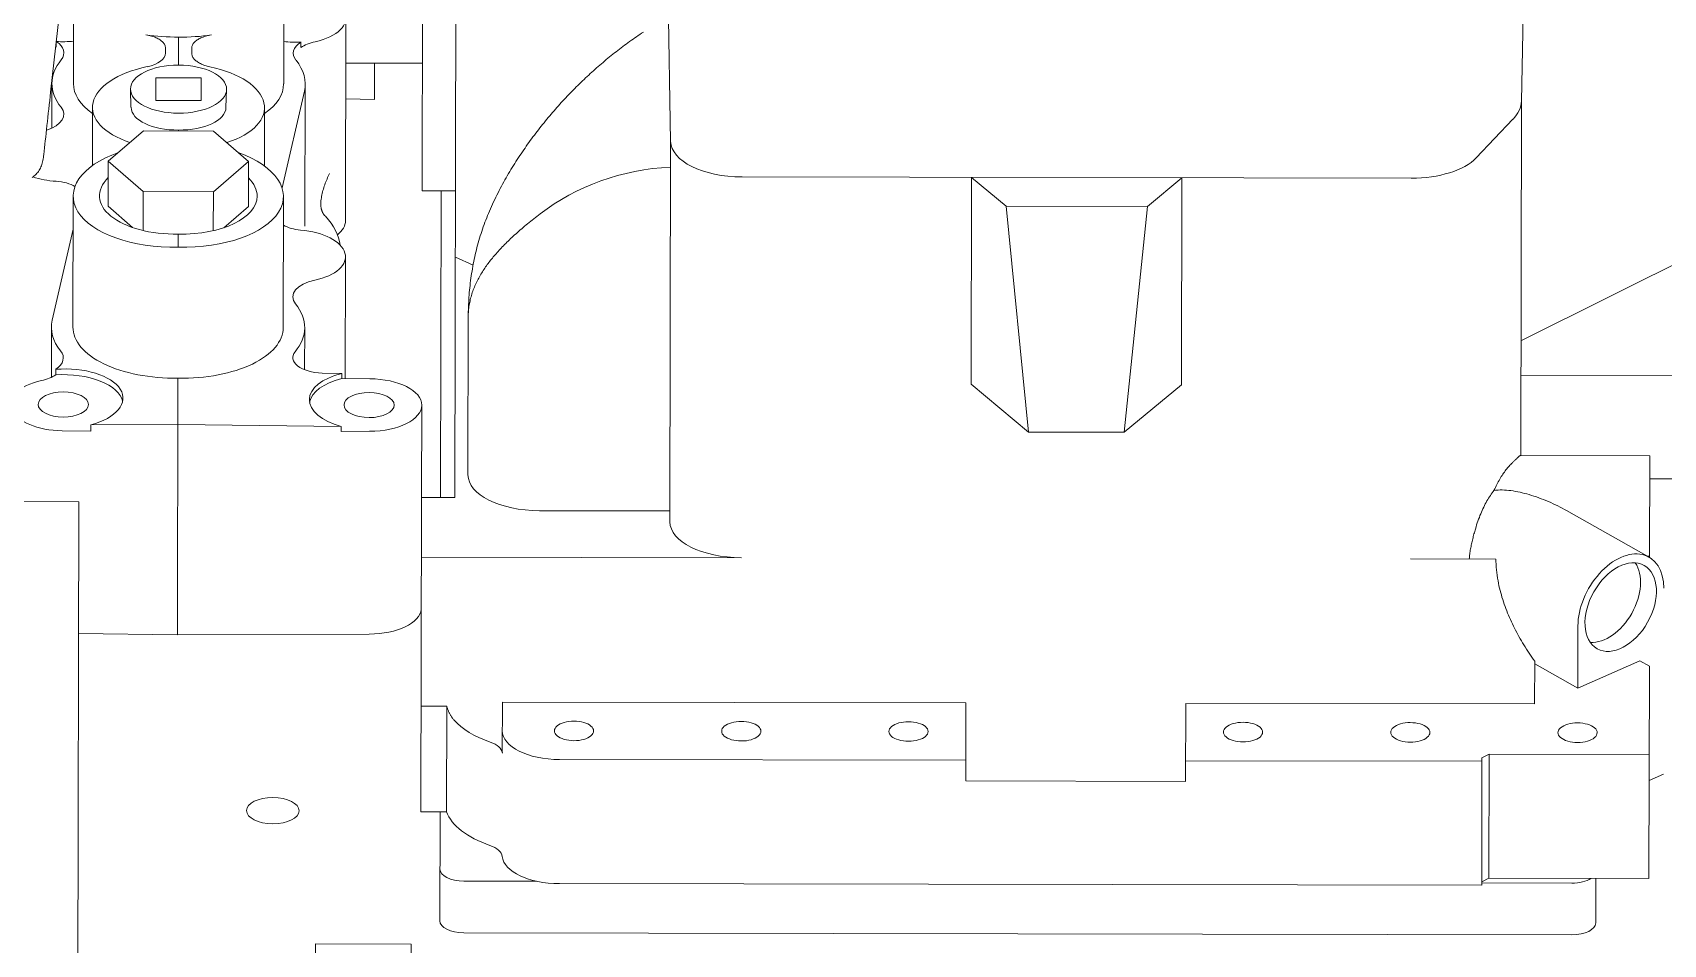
# Model space of a CAD drawing. Extents: x 766778 to 845620, y 133762 to 209800.
# Drawn here: x 784412.9 to 784754.1, y 190782 to 190972.9 of the extents above; entities that cross this region are included whole.
import ezdxf

# ---------------------------------------------------------------- set-up
doc = ezdxf.new("R2010")
doc.units = 0
doc.header["$MEASUREMENT"] = 0
doc.layers.get('0').update_dxf_attribs({"color": 1, "linetype": 'CONTINUOUS'})
doc.layers.add('LA-4748_SHOWN', color=2, linetype='CONTINUOUS', lineweight=53)

# ---------------------------------------------------------------- blocks, each defined once
blk = doc.blocks.new('ENGINE')
at = {"layer": 'LA-4748_SHOWN', "color": 252, "lineweight": 5}
for p, q in [((943367.47, 205658.89), (943399.24, 205938.27)), ((943445.12, 205637.98), (943445.79, 205765.18)), ((943451.78, 205573.75), (943452.76, 205760.92)), ((943372.38, 205688.09), (943372.24, 205660.69)), ((943416.38, 205687.86), (943416.24, 205660.46)), ((943675.21, 205655.91), (943676, 205686.82)), ((943497.17, 205648.11), (943496.71, 205679.03)), ((943429.08, 205631.74), (943429.31, 205674.18)), ((943387.41, 205670.8), (943387.75, 205670.74)), ((943387.75, 205670.74), (943388.06, 205670.68)), ((943388.06, 205670.68), (943388.36, 205670.61)), ((943388.36, 205670.61), (943388.64, 205670.53)), ((943388.64, 205670.53), (943388.91, 205670.45)), ((943388.91, 205670.45), (943389.16, 205670.36)), ((943389.16, 205670.36), (943389.39, 205670.27)), ((943389.39, 205670.27), (943389.62, 205670.17)), ((943389.62, 205670.17), (943389.83, 205670.07)), ((943389.83, 205670.07), (943390.03, 205669.96)), ((943390.03, 205669.96), (943390.22, 205669.85)), ((943390.22, 205669.85), (943390.39, 205669.74)), ((943390.39, 205669.74), (943390.56, 205669.62)), ((943390.56, 205669.62), (943390.71, 205669.49)), ((943394.26, 205664.44), (943394.29, 205670.31)), ((943398.01, 205669.58), (943398.17, 205669.7)), ((943398.17, 205669.7), (943398.35, 205669.81)), ((943398.35, 205669.81), (943398.54, 205669.92)), ((943398.54, 205669.92), (943398.74, 205670.02)), ((943398.74, 205670.02), (943398.96, 205670.12)), ((943398.96, 205670.12), (943399.18, 205670.21)), ((943399.18, 205670.21), (943399.42, 205670.3)), ((943399.42, 205670.3), (943399.67, 205670.39)), ((943399.67, 205670.39), (943399.94, 205670.47)), ((943399.94, 205670.47), (943400.22, 205670.54)), ((943400.22, 205670.54), (943400.51, 205670.61)), ((943400.51, 205670.61), (943400.83, 205670.67)), ((943400.83, 205670.67), (943401.16, 205670.73)), ((943489.73, 205669.8), (943489.37, 205669.55)), ((943490.09, 205670.05), (943489.73, 205669.8)), ((943490.46, 205670.3), (943490.09, 205670.05)), ((943490.82, 205670.54), (943490.46, 205670.3)), ((943491.18, 205670.79), (943490.82, 205670.54)), ((943491.55, 205671.03), (943491.18, 205670.79)), ((943368.68, 205668.3), (943368.69, 205669.46)), ((943390.71, 205669.49), (943390.86, 205669.37)), ((943390.86, 205669.37), (943390.99, 205669.23)), ((943390.99, 205669.23), (943391.1, 205669.1)), ((943391.1, 205669.1), (943391.21, 205668.96)), ((943391.21, 205668.96), (943391.3, 205668.81)), ((943391.3, 205668.81), (943391.38, 205668.66)), ((943391.38, 205668.66), (943391.44, 205668.5)), ((943391.44, 205668.5), (943391.49, 205668.34)), ((943391.49, 205668.34), (943391.52, 205668.17)), ((943391.52, 205668.17), (943391.52, 205667.99)), ((943391.52, 205667.99), (943391.52, 205666.96)), ((943397.02, 205667.96), (943397.04, 205668.14)), ((943397.02, 205667.96), (943397.02, 205666.93)), ((943397.03, 205666.78), (943397.02, 205666.93)), ((943397.05, 205666.63), (943397.03, 205666.78)), ((943397.04, 205668.14), (943397.07, 205668.31)), ((943397.08, 205666.48), (943397.05, 205666.63)), ((943397.07, 205668.31), (943397.11, 205668.47)), ((943397.14, 205666.34), (943397.08, 205666.48)), ((943397.11, 205668.47), (943397.18, 205668.63)), ((943397.2, 205666.19), (943397.14, 205666.34)), ((943397.18, 205668.63), (943397.26, 205668.78)), ((943397.26, 205668.78), (943397.35, 205668.92)), ((943397.35, 205668.92), (943397.46, 205669.06)), ((943397.46, 205669.06), (943397.58, 205669.2)), ((943397.58, 205669.2), (943397.71, 205669.33)), ((943397.71, 205669.33), (943397.85, 205669.46)), ((943397.85, 205669.46), (943398.01, 205669.58)), ((943419.87, 205668.03), (943419.87, 205669.19)), ((943485.14, 205666.39), (943484.8, 205666.11)), ((943485.49, 205666.66), (943485.14, 205666.39)), ((943485.84, 205666.93), (943485.49, 205666.66)), ((943486.19, 205667.2), (943485.84, 205666.93)), ((943486.54, 205667.47), (943486.19, 205667.2)), ((943486.89, 205667.74), (943486.54, 205667.47)), ((943487.24, 205668), (943486.89, 205667.74)), ((943487.59, 205668.27), (943487.24, 205668)), ((943487.95, 205668.53), (943487.59, 205668.27)), ((943488.3, 205668.78), (943487.95, 205668.53)), ((943488.66, 205669.04), (943488.3, 205668.78)), ((943489.02, 205669.3), (943488.66, 205669.04)), ((943489.37, 205669.55), (943489.02, 205669.3)), ((943397.28, 205666.04), (943397.2, 205666.19)), ((943397.38, 205665.9), (943397.28, 205666.04)), ((943397.49, 205665.76), (943397.38, 205665.9)), ((943397.61, 205665.62), (943397.49, 205665.76)), ((943397.75, 205665.48), (943397.61, 205665.62)), ((943397.89, 205665.35), (943397.75, 205665.48)), ((943398.05, 205665.22), (943397.89, 205665.35)), ((943398.23, 205665.1), (943398.05, 205665.22)), ((943398.41, 205664.98), (943398.23, 205665.1)), ((943398.61, 205664.86), (943398.41, 205664.98)), ((943398.82, 205664.75), (943398.61, 205664.86)), ((943399.04, 205664.64), (943398.82, 205664.75)), ((943399.27, 205664.54), (943399.04, 205664.64)), ((943399.51, 205664.44), (943399.27, 205664.54)), ((943399.76, 205664.36), (943399.51, 205664.44)), ((943400.01, 205664.27), (943399.76, 205664.36)), ((943400.27, 205664.2), (943400.01, 205664.27)), ((943400.54, 205664.13), (943400.27, 205664.2)), ((943400.82, 205664.06), (943400.54, 205664.13)), ((943429.26, 205664.75), (943445.26, 205664.67)), ((943435.23, 205657.08), (943435.27, 205664.72)), ((943481.07, 205662.96), (943480.74, 205662.66)), ((943481.4, 205663.26), (943481.07, 205662.96)), ((943481.74, 205663.55), (943481.4, 205663.26)), ((943482.07, 205663.84), (943481.74, 205663.55)), ((943482.41, 205664.13), (943482.07, 205663.84)), ((943482.75, 205664.42), (943482.41, 205664.13)), ((943483.09, 205664.71), (943482.75, 205664.42)), ((943483.43, 205664.99), (943483.09, 205664.71)), ((943483.77, 205665.27), (943483.43, 205664.99)), ((943484.11, 205665.56), (943483.77, 205665.27)), ((943484.45, 205665.83), (943484.11, 205665.56)), ((943484.8, 205666.11), (943484.45, 205665.83)), ((943367.69, 205651.34), (943367.74, 205660.65)), ((943384.27, 205655.64), (943384.18, 205659.38)), ((943389.48, 205661.81), (943389.46, 205657.05)), ((943399, 205661.76), (943389.48, 205661.81)), ((943398.98, 205657), (943399, 205661.76)), ((943420.58, 205630.67), (943420.74, 205660.37)), ((943477.47, 205659.58), (943477.15, 205659.26)), ((943477.79, 205659.9), (943477.47, 205659.58)), ((943478.12, 205660.21), (943477.79, 205659.9)), ((943478.44, 205660.53), (943478.12, 205660.21)), ((943478.76, 205660.84), (943478.44, 205660.53)), ((943479.09, 205661.15), (943478.76, 205660.84)), ((943479.42, 205661.45), (943479.09, 205661.15)), ((943479.75, 205661.76), (943479.42, 205661.45)), ((943480.07, 205662.06), (943479.75, 205661.76)), ((943480.41, 205662.36), (943480.07, 205662.06)), ((943480.74, 205662.66), (943480.41, 205662.36)), ((943389.46, 205657.05), (943398.98, 205657)), ((943404.15, 205655.53), (943404.28, 205659.28)), ((943415.82, 205638.67), (943420.56, 205658.87)), ((943429.22, 205657.27), (943435.23, 205657.08)), ((943474.01, 205655.97), (943473.7, 205655.63)), ((943474.32, 205656.31), (943474.01, 205655.97)), ((943474.63, 205656.65), (943474.32, 205656.31)), ((943474.94, 205656.98), (943474.63, 205656.65)), ((943475.25, 205657.31), (943474.94, 205656.98)), ((943475.57, 205657.64), (943475.25, 205657.31)), ((943475.88, 205657.97), (943475.57, 205657.64)), ((943476.2, 205658.3), (943475.88, 205657.97)), ((943476.51, 205658.62), (943476.2, 205658.3)), ((943476.83, 205658.94), (943476.51, 205658.62)), ((943477.15, 205659.26), (943476.83, 205658.94)), ((943376.21, 205655.64), (943376.15, 205643.45)), ((943412.21, 205655.45), (943412.15, 205643.26)), ((943471.28, 205652.84), (943470.98, 205652.48)), ((943471.58, 205653.2), (943471.28, 205652.84)), ((943471.88, 205653.55), (943471.58, 205653.2)), ((943472.18, 205653.9), (943471.88, 205653.55)), ((943472.48, 205654.25), (943472.18, 205653.9)), ((943472.79, 205654.6), (943472.48, 205654.25)), ((943473.09, 205654.95), (943472.79, 205654.6)), ((943473.39, 205655.29), (943473.09, 205654.95)), ((943473.7, 205655.63), (943473.39, 205655.29)), ((943674.83, 205581.75), (943675.22, 205655.95)), ((943379.49, 205644.38), (943386.85, 205650.69)), ((943386.85, 205650.69), (943401.52, 205650.61)), ((943394.18, 205650.65), (943394.18, 205650.84)), ((943401.52, 205650.61), (943408.81, 205644.23)), ((943468.37, 205649.15), (943468.09, 205648.77)), ((943468.66, 205649.53), (943468.37, 205649.15)), ((943468.94, 205649.91), (943468.66, 205649.53)), ((943469.23, 205650.28), (943468.94, 205649.91)), ((943469.52, 205650.66), (943469.23, 205650.28)), ((943469.81, 205651.02), (943469.52, 205650.66)), ((943470.1, 205651.39), (943469.81, 205651.02)), ((943470.39, 205651.76), (943470.1, 205651.39)), ((943470.69, 205652.12), (943470.39, 205651.76)), ((943470.98, 205652.48), (943470.69, 205652.12)), ((943673.45, 205652.14), (943665.7, 205644.08)), ((943365.95, 205645.5), (943365.99, 205645.81)), ((943466.14, 205646.04), (943465.87, 205645.64)), ((943466.41, 205646.44), (943466.14, 205646.04)), ((943466.69, 205646.83), (943466.41, 205646.44)), ((943466.96, 205647.23), (943466.69, 205646.83)), ((943467.24, 205647.62), (943466.96, 205647.23)), ((943467.52, 205648), (943467.24, 205647.62)), ((943467.8, 205648.39), (943467.52, 205648)), ((943468.09, 205648.77), (943467.8, 205648.39)), ((943497.17, 205648.15), (943496.75, 205568.51)), ((943364.86, 205642.3), (943365, 205642.52)), ((943365, 205642.52), (943365.14, 205642.75)), ((943365.14, 205642.75), (943365.26, 205642.99)), ((943365.26, 205642.99), (943365.37, 205643.24)), ((943365.37, 205643.24), (943365.47, 205643.49)), ((943365.47, 205643.49), (943365.56, 205643.76)), ((943365.56, 205643.76), (943365.65, 205644.03)), ((943365.65, 205644.03), (943365.72, 205644.31)), ((943365.72, 205644.31), (943365.79, 205644.59)), ((943365.79, 205644.59), (943365.85, 205644.89)), ((943365.85, 205644.89), (943365.9, 205645.19)), ((943365.9, 205645.19), (943365.95, 205645.5)), ((943379.49, 205644.38), (943379.44, 205634.94)), ((943386.78, 205637.99), (943379.49, 205644.38)), ((943408.81, 205644.23), (943401.45, 205637.91)), ((943408.81, 205644.23), (943408.77, 205634.79)), ((943463.74, 205642.34), (943463.48, 205641.91)), ((943464, 205642.76), (943463.74, 205642.34)), ((943464.26, 205643.18), (943464, 205642.76)), ((943464.53, 205643.6), (943464.26, 205643.18)), ((943464.79, 205644.01), (943464.53, 205643.6)), ((943465.06, 205644.42), (943464.79, 205644.01)), ((943465.32, 205644.83), (943465.06, 205644.42)), ((943465.59, 205645.24), (943465.32, 205644.83)), ((943465.87, 205645.64), (943465.59, 205645.24)), ((943363.54, 205641.01), (943363.77, 205641.17)), ((943363.77, 205641.17), (943363.98, 205641.34)), ((943363.98, 205641.34), (943364.18, 205641.51)), ((943364.18, 205641.51), (943364.37, 205641.7)), ((943364.37, 205641.7), (943364.54, 205641.89)), ((943364.54, 205641.89), (943364.71, 205642.09)), ((943364.71, 205642.09), (943364.86, 205642.3)), ((943424.66, 205639), (943424.56, 205638.69)), ((943424.77, 205639.3), (943424.66, 205639)), ((943424.88, 205639.6), (943424.77, 205639.3)), ((943424.99, 205639.9), (943424.88, 205639.6)), ((943425.12, 205640.2), (943424.99, 205639.9)), ((943425.24, 205640.49), (943425.12, 205640.2)), ((943425.37, 205640.78), (943425.24, 205640.49)), ((943425.51, 205641.07), (943425.37, 205640.78)), ((943425.65, 205641.36), (943425.51, 205641.07)), ((943425.79, 205641.64), (943425.65, 205641.36)), ((943461.98, 205639.29), (943461.74, 205638.84)), ((943462.23, 205639.74), (943461.98, 205639.29)), ((943462.47, 205640.18), (943462.23, 205639.74)), ((943462.72, 205640.62), (943462.47, 205640.18)), ((943462.97, 205641.05), (943462.72, 205640.62)), ((943463.23, 205641.49), (943462.97, 205641.05)), ((943463.48, 205641.91), (943463.23, 205641.49)), ((943512.13, 205640.61), (943652.13, 205639.87)), ((943560.13, 205640.35), (943559.9, 205597.05)), ((943567.3, 205634.32), (943560.13, 205640.35)), ((943596.9, 205634.16), (943604.13, 205640.12)), ((943604.13, 205640.12), (943603.9, 205596.82)), ((943372.11, 205637.09), (943371.97, 205609.69)), ((943386.78, 205637.99), (943386.74, 205629.84)), ((943401.45, 205637.91), (943386.78, 205637.99)), ((943401.45, 205637.91), (943401.41, 205629.76)), ((943416.11, 205636.86), (943415.97, 205609.46)), ((943423.94, 205635.64), (943423.93, 205635.35)), ((943423.96, 205635.94), (943423.94, 205635.64)), ((943423.99, 205636.25), (943423.96, 205635.94)), ((943424.04, 205636.55), (943423.99, 205636.25)), ((943424.09, 205636.86), (943424.04, 205636.55)), ((943424.15, 205637.16), (943424.09, 205636.86)), ((943424.22, 205637.47), (943424.15, 205637.16)), ((943424.29, 205637.78), (943424.22, 205637.47)), ((943424.37, 205638.08), (943424.29, 205637.78)), ((943424.46, 205638.39), (943424.37, 205638.08)), ((943424.56, 205638.69), (943424.46, 205638.39)), ((943445.12, 205637.98), (943452.12, 205637.95)), ((943448.78, 205573.77), (943449.12, 205637.96)), ((943460.09, 205635.59), (943459.86, 205635.11)), ((943460.32, 205636.06), (943460.09, 205635.59)), ((943460.55, 205636.54), (943460.32, 205636.06)), ((943460.78, 205637.01), (943460.55, 205636.54)), ((943461.02, 205637.47), (943460.78, 205637.01)), ((943461.25, 205637.93), (943461.02, 205637.47)), ((943461.49, 205638.39), (943461.25, 205637.93)), ((943461.74, 205638.84), (943461.49, 205638.39)), ((943384.53, 205630.48), (943379.44, 205634.94)), ((943408.77, 205634.79), (943403.62, 205630.38)), ((943423.93, 205635.35), (943423.93, 205635.06)), ((943423.93, 205635.06), (943423.95, 205634.77)), ((943423.95, 205634.77), (943423.99, 205634.49)), ((943423.99, 205634.49), (943424, 205634.42)), ((943424, 205634.42), (943424.01, 205634.35)), ((943424.01, 205634.35), (943424.02, 205634.28)), ((943424.02, 205634.28), (943424.04, 205634.21)), ((943424.04, 205634.21), (943424.05, 205634.14)), ((943424.05, 205634.14), (943424.07, 205634.07)), ((943424.07, 205634.07), (943424.09, 205634.01)), ((943424.09, 205634.01), (943424.11, 205633.95)), ((943424.11, 205633.95), (943424.13, 205633.88)), ((943424.13, 205633.88), (943424.15, 205633.82)), ((943424.15, 205633.82), (943424.17, 205633.76)), ((943424.17, 205633.76), (943424.19, 205633.7)), ((943424.19, 205633.7), (943424.22, 205633.64)), ((943424.22, 205633.64), (943424.24, 205633.59)), ((943424.24, 205633.59), (943424.27, 205633.53)), ((943424.27, 205633.53), (943424.3, 205633.48)), ((943424.3, 205633.48), (943424.32, 205633.42)), ((943424.32, 205633.42), (943424.35, 205633.37)), ((943424.35, 205633.37), (943424.38, 205633.32)), ((943424.38, 205633.32), (943424.41, 205633.27)), ((943424.41, 205633.27), (943424.44, 205633.22)), ((943424.44, 205633.22), (943424.48, 205633.17)), ((943424.48, 205633.17), (943424.51, 205633.13)), ((943424.51, 205633.13), (943424.54, 205633.08)), ((943458.43, 205631.78), (943458.62, 205632.25)), ((943458.62, 205632.25), (943458.81, 205632.72)), ((943458.81, 205632.72), (943459, 205633.18)), ((943459, 205633.18), (943459.2, 205633.64)), ((943459.42, 205634.13), (943459.2, 205633.64)), ((943459.64, 205634.62), (943459.42, 205634.13)), ((943459.86, 205635.11), (943459.64, 205634.62)), ((943468.81, 205632.26), (943468.48, 205632.01)), ((943469.14, 205632.52), (943468.81, 205632.26)), ((943469.47, 205632.78), (943469.14, 205632.52)), ((943469.81, 205633.04), (943469.47, 205632.78)), ((943596.9, 205634.16), (943567.3, 205634.32)), ((943571.85, 205586.99), (943567.3, 205634.32)), ((943591.85, 205586.89), (943596.9, 205634.16)), ((943372.08, 205630.18), (943367.65, 205611.15)), ((943394.06, 205626.3), (943394.07, 205629.05)), ((943457.27, 205628.46), (943457.42, 205628.94)), ((943457.42, 205628.94), (943457.58, 205629.42)), ((943457.58, 205629.42), (943457.74, 205629.89)), ((943457.74, 205629.89), (943457.9, 205630.37)), ((943457.9, 205630.37), (943458.08, 205630.84)), ((943458.08, 205630.84), (943458.25, 205631.31)), ((943458.25, 205631.31), (943458.43, 205631.78)), ((943464.75, 205628.91), (943464.46, 205628.65)), ((943465.04, 205629.16), (943464.75, 205628.91)), ((943465.34, 205629.42), (943465.04, 205629.16)), ((943465.64, 205629.68), (943465.34, 205629.42)), ((943465.94, 205629.94), (943465.64, 205629.68)), ((943466.25, 205630.2), (943465.94, 205629.94)), ((943466.56, 205630.46), (943466.25, 205630.2)), ((943466.88, 205630.72), (943466.56, 205630.46)), ((943467.19, 205630.98), (943466.88, 205630.72)), ((943467.51, 205631.24), (943467.19, 205630.98)), ((943467.83, 205631.49), (943467.51, 205631.24)), ((943468.16, 205631.75), (943467.83, 205631.49)), ((943468.48, 205632.01), (943468.16, 205631.75)), ((943456.32, 205625.06), (943456.44, 205625.55)), ((943456.44, 205625.55), (943456.57, 205626.04)), ((943456.57, 205626.04), (943456.7, 205626.53)), ((943456.7, 205626.53), (943456.84, 205627.01)), ((943456.84, 205627.01), (943456.97, 205627.5)), ((943456.97, 205627.5), (943457.12, 205627.98)), ((943457.12, 205627.98), (943457.27, 205628.46)), ((943461.18, 205625.44), (943460.97, 205625.21)), ((943461.4, 205625.67), (943461.18, 205625.44)), ((943461.63, 205625.91), (943461.4, 205625.67)), ((943461.86, 205626.15), (943461.63, 205625.91)), ((943462.09, 205626.39), (943461.86, 205626.15)), ((943462.33, 205626.64), (943462.09, 205626.39)), ((943462.58, 205626.88), (943462.33, 205626.64)), ((943462.83, 205627.13), (943462.58, 205626.88)), ((943463.09, 205627.38), (943462.83, 205627.13)), ((943463.35, 205627.63), (943463.09, 205627.38)), ((943463.62, 205627.88), (943463.35, 205627.63)), ((943463.9, 205628.14), (943463.62, 205627.88)), ((943464.17, 205628.39), (943463.9, 205628.14)), ((943464.46, 205628.65), (943464.17, 205628.39)), ((943428.91, 205598.72), (943429.04, 205624.15)), ((943455.74, 205622.36), (943452.04, 205624.05)), ((943455.6, 205621.61), (943455.69, 205622.11)), ((943455.69, 205622.11), (943455.78, 205622.6)), ((943455.78, 205622.6), (943455.88, 205623.1)), ((943455.88, 205623.1), (943455.99, 205623.59)), ((943455.99, 205623.59), (943456.09, 205624.08)), ((943456.09, 205624.08), (943456.21, 205624.57)), ((943456.21, 205624.57), (943456.32, 205625.06)), ((943458.36, 205621.97), (943458.19, 205621.73)), ((943458.53, 205622.21), (943458.36, 205621.97)), ((943458.7, 205622.45), (943458.53, 205622.21)), ((943458.88, 205622.68), (943458.7, 205622.45)), ((943459.05, 205622.91), (943458.88, 205622.68)), ((943459.23, 205623.15), (943459.05, 205622.91)), ((943459.41, 205623.37), (943459.23, 205623.15)), ((943459.59, 205623.6), (943459.41, 205623.37)), ((943459.78, 205623.83), (943459.59, 205623.6)), ((943459.97, 205624.06), (943459.78, 205623.83)), ((943460.16, 205624.29), (943459.97, 205624.06)), ((943460.36, 205624.51), (943460.16, 205624.29)), ((943460.56, 205624.74), (943460.36, 205624.51)), ((943460.76, 205624.97), (943460.56, 205624.74)), ((943460.97, 205625.21), (943460.76, 205624.97)), ((943712.55, 205624.33), (943674.95, 205605.78)), ((943455.09, 205618.12), (943455.15, 205618.62)), ((943455.15, 205618.62), (943455.21, 205619.12)), ((943455.21, 205619.12), (943455.28, 205619.62)), ((943455.28, 205619.62), (943455.35, 205620.12)), ((943455.35, 205620.12), (943455.43, 205620.62)), ((943455.43, 205620.62), (943455.51, 205621.12)), ((943455.51, 205621.12), (943455.6, 205621.61)), ((943456.37, 205618.57), (943456.24, 205618.29)), ((943456.5, 205618.84), (943456.37, 205618.57)), ((943456.64, 205619.12), (943456.5, 205618.84)), ((943456.78, 205619.39), (943456.64, 205619.12)), ((943456.92, 205619.66), (943456.78, 205619.39)), ((943457.07, 205619.92), (943456.92, 205619.66)), ((943457.22, 205620.19), (943457.07, 205619.92)), ((943457.38, 205620.45), (943457.22, 205620.19)), ((943457.54, 205620.71), (943457.38, 205620.45)), ((943457.7, 205620.97), (943457.54, 205620.71)), ((943457.86, 205621.23), (943457.7, 205620.97)), ((943458.03, 205621.48), (943457.86, 205621.23)), ((943458.19, 205621.73), (943458.03, 205621.48)), ((943454.79, 205614.6), (943454.82, 205615.11)), ((943454.82, 205615.11), (943454.85, 205615.61)), ((943454.85, 205615.61), (943454.89, 205616.11)), ((943454.89, 205616.11), (943454.93, 205616.62)), ((943454.93, 205616.62), (943454.98, 205617.12)), ((943454.98, 205617.12), (943455.03, 205617.62)), ((943455.03, 205617.62), (943455.09, 205618.12)), ((943455.14, 205615.15), (943455.07, 205614.85)), ((943455.21, 205615.44), (943455.14, 205615.15)), ((943455.29, 205615.73), (943455.21, 205615.44)), ((943455.38, 205616.02), (943455.29, 205615.73)), ((943455.47, 205616.31), (943455.38, 205616.02)), ((943455.56, 205616.6), (943455.47, 205616.31)), ((943455.66, 205616.89), (943455.56, 205616.6)), ((943455.77, 205617.17), (943455.66, 205616.89)), ((943455.88, 205617.45), (943455.77, 205617.17)), ((943455.99, 205617.73), (943455.88, 205617.45)), ((943456.11, 205618.01), (943455.99, 205617.73)), ((943456.24, 205618.29), (943456.11, 205618.01)), ((943454.69, 205611.57), (943454.7, 205612.07)), ((943454.7, 205611.87), (943454.69, 205611.57)), ((943454.7, 205612.07), (943454.71, 205612.58)), ((943454.71, 205612.17), (943454.7, 205611.87)), ((943454.71, 205612.58), (943454.72, 205613.09)), ((943454.72, 205612.47), (943454.71, 205612.17)), ((943454.72, 205613.09), (943454.74, 205613.59)), ((943454.75, 205612.77), (943454.72, 205612.47)), ((943454.74, 205613.59), (943454.76, 205614.1)), ((943454.78, 205613.07), (943454.75, 205612.77)), ((943454.76, 205614.1), (943454.79, 205614.6)), ((943454.81, 205613.37), (943454.78, 205613.07)), ((943454.85, 205613.67), (943454.81, 205613.37)), ((943454.9, 205613.97), (943454.85, 205613.67)), ((943454.95, 205614.26), (943454.9, 205613.97)), ((943455.01, 205614.56), (943454.95, 205614.26)), ((943455.07, 205614.85), (943455.01, 205614.56)), ((943367.41, 205599.2), (943367.47, 205609.65)), ((943420.42, 205600.59), (943420.47, 205609.37)), ((943454.52, 205578.49), (943454.69, 205611.57)), ((943368.32, 205599.7), (943368.33, 205600.86)), ((943393.63, 205545.22), (943393.91, 205598.91)), ((943428.17, 205599.76), (943424.08, 205599.88)), ((943428.17, 205599.76), (943428.17, 205598.73)), ((943434.03, 205598.65), (943428.17, 205598.73)), ((943674.91, 205598.59), (943712.41, 205598.39)), ((943559.9, 205597.05), (943571.85, 205586.99)), ((943603.9, 205596.82), (943591.85, 205586.89)), ((943444.79, 205573.79), (943444.9, 205593.09)), ((943369.66, 205587.99), (943375.6, 205587.91)), ((943375.61, 205589.18), (943375.6, 205587.91)), ((943375.61, 205589.18), (943393.86, 205589.2)), ((943428.04, 205588.68), (943393.86, 205589.2)), ((943428.04, 205588.68), (943428.03, 205587.65)), ((943433.97, 205587.65), (943428.03, 205587.65)), ((943591.85, 205586.89), (943571.85, 205586.99)), ((943673.8, 205580.94), (943673.71, 205580.85)), ((943673.89, 205581.02), (943673.8, 205580.94)), ((943673.97, 205581.11), (943673.89, 205581.02)), ((943674.05, 205581.18), (943673.97, 205581.11)), ((943674.13, 205581.26), (943674.05, 205581.18)), ((943674.21, 205581.32), (943674.13, 205581.26)), ((943674.27, 205581.39), (943674.21, 205581.32)), ((943674.34, 205581.45), (943674.27, 205581.39)), ((943674.4, 205581.5), (943674.34, 205581.45)), ((943674.46, 205581.55), (943674.4, 205581.5)), ((943674.51, 205581.6), (943674.46, 205581.55)), ((943674.56, 205581.64), (943674.51, 205581.6)), ((943674.6, 205581.67), (943674.56, 205581.64)), ((943674.64, 205581.7), (943674.6, 205581.67)), ((943674.68, 205581.72), (943674.64, 205581.7)), ((943674.71, 205581.73), (943674.68, 205581.72)), ((943674.74, 205581.74), (943674.71, 205581.73)), ((943674.76, 205581.75), (943674.74, 205581.74)), ((943701.82, 205581.6), (943674.76, 205581.75)), ((943701.71, 205560.32), (943701.82, 205581.6)), ((943670.75, 205577.34), (943670.91, 205577.59)), ((943670.91, 205577.59), (943671.07, 205577.84)), ((943671.07, 205577.84), (943671.24, 205578.07)), ((943671.24, 205578.07), (943671.4, 205578.3)), ((943671.4, 205578.3), (943671.56, 205578.53)), ((943671.56, 205578.53), (943671.73, 205578.75)), ((943671.73, 205578.75), (943671.89, 205578.96)), ((943671.89, 205578.96), (943672.06, 205579.16)), ((943672.06, 205579.16), (943672.23, 205579.36)), ((943672.23, 205579.36), (943672.39, 205579.55)), ((943672.39, 205579.55), (943672.56, 205579.73)), ((943672.56, 205579.73), (943672.73, 205579.91)), ((943672.73, 205579.91), (943672.9, 205580.08)), ((943672.9, 205580.08), (943673.07, 205580.25)), ((943673.19, 205580.35), (943673.07, 205580.25)), ((943673.3, 205580.46), (943673.19, 205580.35)), ((943673.41, 205580.56), (943673.3, 205580.46)), ((943673.51, 205580.66), (943673.41, 205580.56)), ((943673.61, 205580.76), (943673.51, 205580.66)), ((943673.71, 205580.85), (943673.61, 205580.76)), ((943668.81, 205573.95), (943669, 205574.21)), ((943669, 205574.21), (943669.2, 205574.45)), ((943669.2, 205574.45), (943669.35, 205574.77)), ((943669.2, 205574.45), (943669.62, 205574.5)), ((943669.35, 205574.77), (943669.5, 205575.09)), ((943669.5, 205575.09), (943669.65, 205575.39)), ((943669.62, 205574.5), (943670.05, 205574.54)), ((943669.65, 205575.39), (943669.81, 205575.69)), ((943669.81, 205575.69), (943669.96, 205575.98)), ((943669.96, 205575.98), (943670.12, 205576.27)), ((943670.05, 205574.54), (943670.49, 205574.55)), ((943670.12, 205576.27), (943670.28, 205576.55)), ((943670.28, 205576.55), (943670.43, 205576.82)), ((943670.43, 205576.82), (943670.59, 205577.08)), ((943670.49, 205574.55), (943670.93, 205574.55)), ((943670.59, 205577.08), (943670.75, 205577.34)), ((943670.93, 205574.55), (943671.38, 205574.54)), ((943671.38, 205574.54), (943671.83, 205574.51)), ((943671.83, 205574.51), (943672.29, 205574.46)), ((943672.29, 205574.46), (943672.76, 205574.41)), ((943672.76, 205574.41), (943673.22, 205574.34)), ((943673.22, 205574.34), (943673.7, 205574.25)), ((943673.7, 205574.25), (943674.17, 205574.16)), ((943674.17, 205574.16), (943674.65, 205574.06)), ((943674.65, 205574.06), (943675.13, 205573.94)), ((943712.3, 205576.74), (943701.8, 205576.79)), ((943373.06, 205573.12), (943361.06, 205573.19)), ((943371.77, 205326.13), (943373.07, 205573.12)), ((943444.43, 205507.99), (943444.78, 205573.79)), ((943444.78, 205573.79), (943451.78, 205573.75)), ((943469.48, 205570.91), (943496.76, 205570.76)), ((943666.88, 205570.64), (943667.05, 205570.98)), ((943667.05, 205570.98), (943667.21, 205571.31)), ((943667.21, 205571.31), (943667.38, 205571.63)), ((943667.38, 205571.63), (943667.55, 205571.95)), ((943667.55, 205571.95), (943667.72, 205572.26)), ((943667.72, 205572.26), (943667.89, 205572.56)), ((943667.89, 205572.56), (943668.07, 205572.86)), ((943668.07, 205572.86), (943668.25, 205573.14)), ((943668.25, 205573.14), (943668.44, 205573.42)), ((943668.44, 205573.42), (943668.62, 205573.69)), ((943668.62, 205573.69), (943668.81, 205573.95)), ((943675.13, 205573.94), (943675.61, 205573.82)), ((943675.61, 205573.82), (943676.1, 205573.69)), ((943676.1, 205573.69), (943676.59, 205573.55)), ((943676.59, 205573.55), (943677.08, 205573.39)), ((943677.08, 205573.39), (943677.57, 205573.23)), ((943677.57, 205573.23), (943678.07, 205573.06)), ((943678.07, 205573.06), (943678.57, 205572.88)), ((943678.57, 205572.88), (943679.07, 205572.7)), ((943679.07, 205572.7), (943679.57, 205572.5)), ((943679.57, 205572.5), (943680.07, 205572.3)), ((943680.07, 205572.3), (943680.57, 205572.08)), ((943680.57, 205572.08), (943681.07, 205571.86)), ((943681.07, 205571.86), (943681.57, 205571.64)), ((943681.57, 205571.64), (943682.06, 205571.41)), ((943682.06, 205571.41), (943682.54, 205571.17)), ((943682.54, 205571.17), (943683.02, 205570.93)), ((943683.02, 205570.93), (943683.48, 205570.68)), ((943683.48, 205570.68), (943683.94, 205570.44)), ((943665.42, 205566.83), (943665.55, 205567.25)), ((943665.55, 205567.25), (943665.69, 205567.66)), ((943665.69, 205567.66), (943665.83, 205568.06)), ((943665.83, 205568.06), (943665.97, 205568.45)), ((943665.97, 205568.45), (943666.12, 205568.84)), ((943666.12, 205568.84), (943666.26, 205569.21)), ((943666.26, 205569.21), (943666.41, 205569.58)), ((943666.41, 205569.58), (943666.57, 205569.94)), ((943666.57, 205569.94), (943666.73, 205570.3)), ((943666.73, 205570.3), (943666.88, 205570.64)), ((943683.94, 205570.44), (943684.38, 205570.19)), ((943701.6, 205560.39), (943684.35, 205570.2)), ((943664.65, 205564.06), (943664.59, 205563.79)), ((943664.72, 205564.32), (943664.65, 205564.06)), ((943664.78, 205564.58), (943664.72, 205564.32)), ((943664.85, 205564.84), (943664.78, 205564.58)), ((943664.92, 205565.1), (943664.85, 205564.84)), ((943664.99, 205565.36), (943664.92, 205565.1)), ((943665.07, 205565.62), (943664.99, 205565.36)), ((943665.14, 205565.88), (943665.07, 205565.62)), ((943665.21, 205566.14), (943665.14, 205565.88)), ((943665.29, 205566.4), (943665.21, 205566.14)), ((943665.29, 205566.4), (943665.42, 205566.83)), ((943511.71, 205560.93), (943444.71, 205561.29)), ((943664.03, 205560.65), (943664.01, 205560.39)), ((943664.06, 205560.91), (943664.03, 205560.65)), ((943664.09, 205561.17), (943664.06, 205560.91)), ((943664.13, 205561.43), (943664.09, 205561.17)), ((943664.17, 205561.7), (943664.13, 205561.43)), ((943664.21, 205561.96), (943664.17, 205561.7)), ((943664.26, 205562.22), (943664.21, 205561.96)), ((943664.3, 205562.48), (943664.26, 205562.22)), ((943664.36, 205562.74), (943664.3, 205562.48)), ((943664.41, 205563.01), (943664.36, 205562.74)), ((943664.47, 205563.27), (943664.41, 205563.01)), ((943664.53, 205563.53), (943664.47, 205563.27)), ((943664.59, 205563.79), (943664.53, 205563.53)), ((943701.71, 205560.6), (943701.21, 205560.61)), ((943669.56, 205560.1), (943651.71, 205560.2)), ((943664.01, 205560.39), (943663.98, 205560.13)), ((943669.98, 205555.52), (943670.08, 205555.02)), ((943670.08, 205555.02), (943670.18, 205554.52)), ((943670.18, 205554.52), (943670.29, 205554.03)), ((943670.29, 205554.03), (943670.41, 205553.54)), ((943670.41, 205553.54), (943670.53, 205553.05)), ((943670.53, 205553.05), (943670.67, 205552.57)), ((943670.67, 205552.57), (943670.8, 205552.09)), ((943670.8, 205552.09), (943670.95, 205551.61)), ((943670.95, 205551.61), (943671.1, 205551.13)), ((943671.1, 205551.13), (943671.26, 205550.66)), ((943671.26, 205550.66), (943671.43, 205550.19)), ((943671.43, 205550.19), (943671.6, 205549.72)), ((943671.6, 205549.72), (943671.78, 205549.25)), ((943671.78, 205549.25), (943671.96, 205548.79)), ((943671.96, 205548.79), (943672.15, 205548.33)), ((943672.15, 205548.33), (943672.34, 205547.87)), ((943672.34, 205547.87), (943672.54, 205547.42)), ((943672.54, 205547.42), (943672.75, 205546.96)), ((943672.75, 205546.96), (943672.96, 205546.51)), ((943372.92, 205545.51), (943393.63, 205545.22)), ((943433.74, 205545.22), (943393.63, 205545.22)), ((943672.96, 205546.51), (943673.18, 205546.06)), ((943673.18, 205546.06), (943673.4, 205545.61)), ((943673.4, 205545.61), (943673.62, 205545.17)), ((943673.62, 205545.17), (943673.85, 205544.72)), ((943673.85, 205544.72), (943674.09, 205544.28)), ((943674.09, 205544.28), (943674.33, 205543.84)), ((943674.33, 205543.84), (943674.57, 205543.4)), ((943674.57, 205543.4), (943674.82, 205542.97)), ((943686.61, 205533.03), (943686.68, 205546.02)), ((943674.82, 205542.97), (943675.08, 205542.53)), ((943675.08, 205542.53), (943675.34, 205542.1)), ((943675.34, 205542.1), (943675.61, 205541.67)), ((943675.61, 205541.67), (943675.88, 205541.24)), ((943675.88, 205541.24), (943676.15, 205540.82)), ((943676.15, 205540.82), (943676.43, 205540.39)), ((943676.43, 205540.39), (943676.72, 205539.97)), ((943676.72, 205539.97), (943677, 205539.55)), ((943677, 205539.55), (943677.3, 205539.14)), ((943677.3, 205539.14), (943677.6, 205538.72)), ((943677.55, 205529.74), (943677.6, 205538.72)), ((943677.6, 205538.16), (943686.61, 205533.03)), ((943686.61, 205533.03), (943699.61, 205538.72)), ((943701.59, 205537.59), (943699.61, 205538.72)), ((943701.36, 205493.11), (943701.59, 205537.59)), ((943449.92, 205530.05), (943444.55, 205530.07)), ((943449.92, 205530.05), (943449.8, 205507.96)), ((943449.96, 205529.9), (943449.92, 205530.05)), ((943450, 205529.76), (943449.96, 205529.9)), ((943450.04, 205529.62), (943450, 205529.76)), ((943461.5, 205520.55), (943461.55, 205530.88)), ((943558.55, 205530.37), (943461.55, 205530.88)), ((943558.47, 205514.04), (943558.55, 205530.37)), ((943604.47, 205513.79), (943604.55, 205530.12)), ((943677.55, 205529.74), (943604.55, 205530.12)), ((943450.09, 205529.48), (943450.04, 205529.62)), ((943450.14, 205529.35), (943450.09, 205529.48)), ((943450.19, 205529.21), (943450.14, 205529.35)), ((943450.24, 205529.08), (943450.19, 205529.21)), ((943450.29, 205528.95), (943450.24, 205529.08)), ((943450.35, 205528.82), (943450.29, 205528.95)), ((943450.41, 205528.7), (943450.35, 205528.82)), ((943450.47, 205528.57), (943450.41, 205528.7)), ((943450.53, 205528.45), (943450.47, 205528.57)), ((943450.6, 205528.32), (943450.53, 205528.45)), ((943450.67, 205528.2), (943450.6, 205528.32)), ((943450.74, 205528.09), (943450.67, 205528.2)), ((943450.81, 205527.97), (943450.74, 205528.09)), ((943450.88, 205527.86), (943450.81, 205527.97)), ((943450.96, 205527.74), (943450.88, 205527.86)), ((943451.04, 205527.63), (943450.96, 205527.74)), ((943451.12, 205527.52), (943451.04, 205527.63)), ((943451.2, 205527.41), (943451.12, 205527.52)), ((943451.28, 205527.31), (943451.2, 205527.41)), ((943451.37, 205527.2), (943451.28, 205527.31)), ((943451.46, 205527.1), (943451.37, 205527.2)), ((943473.49, 205518.81), (943558.49, 205518.37)), ((943604.49, 205518.12), (943666.49, 205517.8)), ((943666.35, 205491.82), (943666.49, 205518.52)), ((943666.49, 205518.52), (943668, 205519.26)), ((943668, 205519.26), (943667.86, 205493.28)), ((943668, 205519.26), (943701.5, 205519.09)), ((943558.47, 205514.04), (943604.47, 205513.79)), ((943704.45, 205514.93), (943701.47, 205513.62)), ((943444.43, 205507.99), (943449.8, 205507.96)), ((943448.31, 205485.14), (943448.43, 205507.96)), ((943468.56, 205493.36), (943453.36, 205493.44)), ((943473.35, 205492.83), (943666.35, 205491.82)), ((943685.22, 205492.22), (943666.35, 205492.32)), ((943666.36, 205492.54), (943667.86, 205493.28)), ((943701.36, 205493.11), (943667.86, 205493.28)), ((943690.18, 205483.87), (943690.23, 205493.17)), ((943685.17, 205481.39), (943453.3, 205482.61)), ((943421.76, 205380.09), (943422.29, 205480.4)), ((943442.29, 205480.29), (943422.29, 205480.4)), ((943441.74, 205376.98), (943442.29, 205480.29))]:
    blk.add_line(p, q, dxfattribs=at)
for centre, major_axis, ratio, start_param, end_param in [((943418.31, 205674.24), (11, -0.06), 0.5, 5.141825, 7.836598), ((943394.34, 205681.32), (22, 0.33), 0.499924, 4.384536, 4.702314), ((943394.34, 205681.32), (22, -0.56), 0.499924, 4.722464, 5.040242), ((943362.42, 205665.96), (-7.85, 0.04), 0.5, 3.789768, 3.817265), ((943370.32, 205675.67), (-12.5, -0.19), 0.499924, 1.432876, 1.72128), ((943362.43, 205667.03), (7.84, 0.12), 0.499924, 5.889019, 6.921522), ((943385.52, 205666.9), (6, 0.09), 0.499924, 5.075131, 6.273163), ((943418.31, 205675.42), (-12.5, 0.32), 0.499924, 1.42033, 1.708735), ((943426.11, 205666.69), (-7.84, 0.2), 0.499924, 5.644846, 6.677354), ((943426.11, 205665.63), (-7.85, 0.04), 0.5, 5.141825, 5.63501), ((943394.23, 205660.91), (-26.49, -0.39), 0.499924, 5.88916, 6.657059), ((943394.21, 205655.82), (-18, -0.27), 0.499924, 5.07547, 7.245828), ((943394.21, 205655.82), (17.99, -0.46), 0.499924, 5.320543, 7.4909), ((943394.25, 205660.91), (26.49, -0.67), 0.499924, 6.179746, 6.67721), ((943394.23, 205660.91), (-22, -0.33), 0.499924, 6.273128, 6.885701), ((943394.24, 205660.91), (21.99, -0.56), 0.499924, 5.680683, 6.293244), ((943367.47, 205658.89), (2.26, 19.87), 0.000023, 3.994153, 4.712306), ((943362.36, 205654.16), (7.85, 0.12), 0.499924, 5.270947, 6.657092), ((943394.22, 205655.82), (-9.94, -0.15), 0.499848, 0.005695, 1.560246), ((943394.21, 205655.82), (-9.94, 0.25), 0.499848, 1.581346, 3.135898), ((943657.22, 205656.09), (18, -0.09), 0.5, 5.839297, 6.273107), ((943394.11, 205637.3), (-22, -0.33), 0.499924, 5.307583, 7.844057), ((943394.12, 205637.3), (21.99, -0.56), 0.499924, 4.722313, 7.258788), ((943512.17, 205648.11), (-15, 0.08), 0.5, 0.010078, 1.570796), ((943499.65, 205603.83), (-45, 0.24), 0.866025, 4.772719, 5.442117), ((943652.17, 205647.37), (15, -0.08), 0.5, 4.712389, 5.839297), ((943652.17, 205647.37), (-15, 0.08), 0.5, 1.570796, 2.697705), ((943370.15, 205645.67), (11, 0.16), 0.499924, 4.080594, 4.559619), ((943367.69, 205637.24), (-6, -0.09), 0.499924, 3.778488, 4.559617), ((943394.11, 205637.3), (-16.5, -0.25), 0.499924, 5.79687, 7.844086), ((943394.11, 205637.3), (16.5, -0.42), 0.499924, 0.010143, 0.486239), ((943394.11, 205637.3), (16.5, -0.42), 0.499924, 4.722402, 6.293172), ((943423.99, 205637.51), (2.18, -5.5), 0.275036, 5.531593, 5.659365), ((943394.07, 205626.1), (33.98, -0.86), 0.499924, 0.079998, 0.448863), ((943420.51, 205632.78), (6, -0.15), 0.499924, 3.894122, 4.579768), ((943418.05, 205624.42), (11, -0.28), 0.499924, 5.151723, 7.721363), ((943418.08, 205631.8), (11, -0.06), 0.5, 5.72194, 6.283185), ((943425.85, 205615.69), (-7.84, 0.2), 0.499924, 5.151717, 6.677233), ((943393.98, 205609.91), (26.49, -0.67), 0.499924, 5.900081, 6.677211), ((943393.96, 205609.91), (-26.49, -0.39), 0.499924, 6.159594, 6.65707), ((943393.97, 205609.91), (-22, -0.33), 0.499924, 6.27309, 7.844077), ((943393.97, 205609.91), (21.99, -0.56), 0.499924, 4.722304, 6.293279), ((943362.09, 205603.16), (7.84, 0.12), 0.499924, 5.624423, 6.657211), ((943424.21, 205603.01), (-6.27, 0.16), 0.499924, 5.90006, 7.846824), ((943369.88, 205593.49), (-11, 0.06), 0.5, 5.141757, 7.836528), ((943362.08, 205602.1), (7.85, -0.04), 0.5, 5.141757, 5.634736), ((943369.88, 205593.49), (12.5, -0.07), 0.5, 0.109906, 1.698536), ((943369.89, 205594.67), (12.5, 0.19), 0.499924, 5.179967, 7.971841), ((943433.88, 205594.09), (-12.49, 0.32), 0.499924, 5.199739, 7.379787), ((943433.88, 205593.15), (-12.5, 0.07), 0.5, 5.18987, 6.192918), ((943433.9, 205593.15), (11, -0.06), 0.5, 4.721602, 7.844768), ((943469.52, 205578.41), (-15, 0.08), 0.5, 0, 1.570796), ((943363.17, 205561.37), (9.9, 11.75), 0.008756, 6.272677, 6.290482), ((943511.75, 205568.43), (-15, 0.08), 0.5, 0, 1.570796), ((943695.66, 205549.96), (5.94, 10.43), 0.64712, 5.427676, 8.569269), ((943682.09, 205552.98), (7.59, -17.32), 0.575531, 4.055121, 4.322729), ((943692.33, 205551.83), (-4.95, -8.69), 0.64712, 0.298965, 2.842628), ((943433.67, 205550.72), (11, -0.06), 0.5, 4.721602, 6.233299), ((943471.56, 205531.49), (-22, 0.12), 0.5, 0.421458, 0.963754), ((943476.52, 205524.8), (-4.1, 0.02), 0.5, 4.712389, 7.853982), ((943476.52, 205524.8), (4.1, -0.02), 0.5, 4.712389, 7.853982), ((943511.52, 205524.61), (-4.1, 0.02), 0.5, 4.712389, 7.853982), ((943511.52, 205524.61), (4.1, -0.02), 0.5, 4.712389, 7.853982), ((943546.52, 205524.43), (-4.1, 0.02), 0.5, 4.712389, 7.853982), ((943546.52, 205524.43), (4.1, -0.02), 0.5, 4.712389, 7.853982), ((943473.52, 205524.81), (-12, 0.06), 0.5, 0, 1.570796), ((943616.52, 205524.06), (-4.1, 0.02), 0.5, 4.712389, 7.853982), ((943616.52, 205524.06), (4.1, -0.02), 0.5, 4.712389, 7.853982), ((943651.52, 205523.88), (-4.1, 0.02), 0.5, 4.712389, 7.853982), ((943651.52, 205523.88), (4.1, -0.02), 0.5, 4.712389, 7.853982), ((943686.52, 205523.69), (-4.1, 0.02), 0.5, 4.712389, 7.853982), ((943686.52, 205523.69), (4.1, -0.02), 0.5, 4.712389, 7.853982), ((943455.53, 205520.08), (6, -0.03), 0.5, 0.055444, 0.963754), ((943473.5, 205520.48), (-12, 0.06), 0.5, 0, 0.055444), ((943471.44, 205509.84), (-22, 0.12), 0.5, 0.182835, 0.963754), ((943455.41, 205498.43), (6, -0.03), 0.5, 0.055444, 0.963754), ((943453.37, 205495.94), (-5, 0.03), 0.5, 0, 1.570796), ((943473.39, 205498.83), (-12, 0.06), 0.5, 0.055444, 1.570796), ((943685.24, 205494.72), (-5, 0.03), 0.5, 1.570796, 2.484522), ((943453.31, 205485.11), (-5, 0.03), 0.5, 0, 1.570796), ((943685.18, 205483.89), (5, -0.03), 0.5, 4.712389, 6.283185)]:
    blk.add_ellipse(centre, major_axis=major_axis, ratio=ratio, start_param=start_param, end_param=end_param, dxfattribs=at)
for centre, major_axis, ratio in [((943394.23, 205659.41), (-10.06, 0.05), 0.5), ((943369.88, 205593.49), (5.25, -0.03), 0.5), ((943433.88, 205593.15), (5.25, -0.03), 0.5), ((943695.64, 205549.95), (4.95, 8.69), 0.64712), ((943413.44, 205508.32), (5.5, -0.03), 0.5)]:
    blk.add_ellipse(centre, major_axis=major_axis, ratio=ratio, dxfattribs=at)

msp = doc.modelspace()

# ---------------------------------------------------------------- block references
at = {"color": 7, "linetype": 'Continuous', "rotation": 0.1984573570547499}
msp.add_blockref('ENGINE', (-158232.80366, -17964.77499), dxfattribs=at)

doc.saveas('drawing.dxf')
